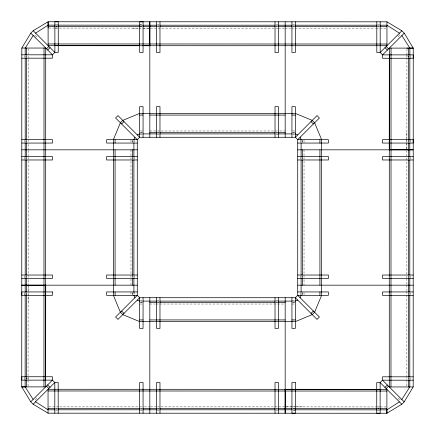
<?xml version="1.0" encoding="UTF-8"?>
<svg xmlns="http://www.w3.org/2000/svg" width="435" height="435" viewBox="0 0 435 435"><rect width="100%" height="100%" fill="white"/><g stroke="black" fill="none" stroke-linecap="round" stroke-linejoin="round"><path stroke-width="0.33" stroke-dasharray="2.17 1.63" d="M24.686 379.434L24.686 377.401L24.686 379.45M24.746 294.669L24.746 292.635L24.746 295.327M25.138 379.434L25.143 377.401L25.138 379.45M26.377 379.423L26.372 377.384M26.437 294.658L26.437 292.619L26.443 295.327M28.063 386.22L28.063 380.098M28.068 379.434L28.128 295.311M28.128 294.636L28.128 292.603L28.134 296.001M28.134 285.838L28.134 291.939L28.134 285.849M406.866 149.161L406.866 143.061M406.872 142.397L406.872 140.364M406.872 139.689L406.932 55.566M406.937 54.902L406.937 48.78M408.563 140.342L408.563 142.381L408.557 139.673M408.628 57.616L408.623 55.577M409.862 55.566L409.857 57.599L409.862 55.549M410.254 140.331L410.254 142.365L410.254 139.673M410.314 55.566L410.314 57.599L410.314 55.549M34.708 36.078L35.665 35.121M35.262 37.595L37.176 35.681M397.824 399.319L399.738 397.405M399.335 399.879L400.292 398.922M55.549 24.686L57.583 24.686L55.566 24.686M139.673 24.746L142.381 24.746L140.331 24.746M157.269 24.746L159.302 24.746M275.698 24.746L277.731 24.746M292.619 24.746L294.674 24.746M377.455 24.746L379.51 24.746M55.549 25.138L57.583 25.138L55.566 25.138M157.269 25.203L159.302 25.203M275.698 25.203L277.731 25.203M292.619 25.203L294.674 25.203M377.455 25.203L379.51 25.203M55.549 26.377L57.583 26.377M139.673 26.443L142.381 26.443L140.342 26.437M157.269 26.443L159.302 26.443M275.698 26.443L277.731 26.443M292.619 26.443L294.674 26.443M377.455 26.443L379.51 26.443M55.549 26.606L57.583 26.606M140.353 26.665L142.381 26.665M157.269 26.665L159.302 26.665M275.698 26.665L277.731 26.665M292.619 26.665L294.647 26.665M377.482 26.665L379.51 26.665M54.875 28.068L57.583 28.068M132.909 28.134L138.325 28.134M138.999 28.134L277.731 28.134M278.405 28.134L284.495 28.134M285.175 28.134L290.602 28.134M291.265 28.134L375.421 28.134M376.101 28.134L386.28 28.134M140.353 130.968L143.061 130.968M149.825 130.968L279.085 130.968M279.759 130.968L285.175 130.968M292.619 130.968L295.327 130.968M140.353 132.436L142.381 132.436M157.269 132.436L159.302 132.436M275.698 132.436L277.731 132.436M292.619 132.436L294.647 132.436M140.353 132.659L142.381 132.659M157.269 132.659L159.302 132.659M275.698 132.659L277.731 132.659M292.619 132.659L294.647 132.659M139.673 133.898L142.381 133.898M157.269 133.898L159.302 133.898M275.698 133.898L277.731 133.898M292.619 133.898L294.647 133.898M140.353 134.355L143.061 134.355M157.269 134.355L159.302 134.355M275.698 134.355L278.405 134.355M292.619 134.355L294.647 134.355M140.353 300.645L142.381 300.645M156.595 300.645L159.302 300.645M275.698 300.645L277.731 300.645M291.939 300.645L294.647 300.645M140.353 301.102L142.381 301.102M157.269 301.102L159.302 301.102M275.698 301.102L277.731 301.102M292.619 301.102L295.327 301.102M140.353 302.341L142.381 302.341M157.269 302.341L159.302 302.341M275.698 302.341L277.731 302.341M292.619 302.341L294.647 302.341M140.353 302.564L142.381 302.564M157.269 302.564L159.302 302.564M275.698 302.564L277.731 302.564M292.619 302.564L294.647 302.564M139.673 304.032L142.381 304.032M149.825 304.032L155.241 304.032M155.915 304.032L285.175 304.032M291.939 304.032L294.647 304.032M292.603 406.872L294.636 406.872M48.72 406.866L58.899 406.866M59.579 406.866L143.735 406.866M144.398 406.866L149.825 406.866M150.505 406.866L156.595 406.866M157.269 406.866L296.001 406.866M296.675 406.866L302.091 406.866M377.417 406.932L380.125 406.932M55.49 408.334L57.518 408.334M140.353 408.334L142.381 408.334M157.269 408.334L159.302 408.334M275.698 408.334L277.731 408.334M292.619 408.334L294.647 408.334M377.417 408.394L379.45 408.394M55.49 408.557L57.545 408.557M140.326 408.557L142.381 408.557M157.269 408.557L159.302 408.557M275.698 408.557L277.731 408.557M295.327 408.557L292.619 408.557L294.658 408.563M377.417 408.623L379.45 408.623M55.49 409.797L57.545 409.797M140.326 409.797L142.381 409.797M157.269 409.797L159.302 409.797M275.698 409.797L277.731 409.797M379.45 409.862L377.417 409.862L379.434 409.862M55.49 410.254L57.545 410.254M140.326 410.254L142.381 410.254M157.269 410.254L159.302 410.254M275.698 410.254L277.731 410.254M295.327 410.254L292.619 410.254L294.669 410.254M379.45 410.314L377.417 410.314L379.434 410.314M55.577 26.377L57.616 26.372M48.78 28.063L54.902 28.063M55.566 28.068L139.689 28.128M143.061 28.134L149.161 28.134M285.838 406.866L291.939 406.866M295.311 406.872L379.434 406.932M380.098 406.937L386.22 406.937M377.384 408.628L379.423 408.623M398.922 34.708L399.879 35.665M397.405 35.262L399.319 37.176M35.681 397.824L37.595 399.738M35.121 399.335L36.078 400.292M410.254 157.269L410.254 159.302M410.254 275.698L410.254 277.731M410.254 292.619L410.254 294.674M410.254 377.455L410.254 379.51M409.797 157.269L409.797 159.302M409.797 275.698L409.797 277.731M409.797 292.619L409.797 294.674M409.797 377.455L409.797 379.51M408.623 55.549L408.623 57.583M408.557 157.269L408.557 159.302M408.557 275.698L408.557 277.731M408.557 292.619L408.557 294.674M408.557 377.455L408.557 379.51M408.394 55.549L408.394 57.583M408.334 140.353L408.334 142.381M408.334 157.269L408.334 159.302M408.334 275.698L408.334 277.731M408.334 292.619L408.334 294.647M408.334 377.482L408.334 379.51M406.932 54.875L406.932 57.583M406.866 132.909L406.866 138.325M406.866 138.999L406.866 277.731M406.866 278.405L406.866 284.495M406.866 285.175L406.866 290.602M406.866 291.265L406.866 375.421M406.866 376.101L406.866 386.28M304.032 140.353L304.032 143.061M304.032 149.825L304.032 279.085M304.032 279.759L304.032 285.175M304.032 292.619L304.032 295.327M302.564 140.353L302.564 142.381M302.564 157.269L302.564 159.302M302.564 275.698L302.564 277.731M302.564 292.619L302.564 294.647M302.341 140.353L302.341 142.381M302.341 157.269L302.341 159.302M302.341 275.698L302.341 277.731M302.341 292.619L302.341 294.647M301.102 139.673L301.102 142.381M301.102 157.269L301.102 159.302M301.102 275.698L301.102 277.731M301.102 292.619L301.102 294.647M300.645 140.353L300.645 143.061M300.645 157.269L300.645 159.302M300.645 275.698L300.645 278.405M300.645 292.619L300.645 294.647M134.355 140.353L134.355 142.381M134.355 157.269L134.355 159.302M134.355 275.698L134.355 277.731M134.355 291.939L134.355 294.647M133.898 140.353L133.898 142.381M133.898 157.269L133.898 159.302M133.898 275.698L133.898 277.731M133.898 291.939L133.898 294.647M132.659 140.353L132.659 142.381M132.659 157.269L132.659 159.302M132.659 275.023L132.659 277.731M132.659 292.619L132.659 294.647M132.436 140.353L132.436 142.381M132.436 157.269L132.436 159.302M132.436 275.698L132.436 277.731M132.436 292.619L132.436 294.647M130.968 139.673L130.968 142.381M130.968 149.825L130.968 285.175M130.968 291.939L130.968 294.647M28.134 48.72L28.134 58.899M28.134 59.579L28.134 143.735M28.134 144.398L28.134 149.825M28.134 150.505L28.134 156.595M28.134 157.269L28.134 279.085M28.134 279.759L28.134 285.175M28.134 296.675L28.134 302.091M28.068 377.417L28.068 380.125M26.665 55.49L26.665 57.518M26.665 140.353L26.665 142.381M26.665 157.269L26.665 159.302M26.665 275.698L26.665 277.731M26.665 292.619L26.665 294.647M26.606 377.417L26.606 379.45M26.443 55.49L26.443 57.545M26.443 140.326L26.443 142.381M26.443 157.269L26.443 159.302M26.443 275.698L26.443 277.731M26.377 377.417L26.377 379.45M25.203 55.49L25.203 57.545M25.203 140.326L25.203 142.381M25.203 157.269L25.203 159.977M25.203 275.698L25.203 277.731M24.746 55.49L24.746 57.545M24.746 140.326L24.746 142.381M24.746 157.269L24.746 159.302M24.746 275.698L24.746 278.405M25.203 292.635L25.197 294.669L25.203 292.619M409.803 140.331L409.797 142.365L409.797 140.353M142.381 25.203L140.353 25.203L142.365 25.203M294.647 409.797L292.619 409.797L294.669 409.803"/><path stroke-width="0.65" d="M33.131 399.417L25.132 386.889L25.138 380.114M25.143 376.721L25.197 295.343M25.203 291.956L25.203 278.405M26.372 386.884L26.377 380.103M26.377 376.71L26.437 295.332M26.443 291.945L26.443 285.164M43.957 386.894L43.957 380.114M48.106 28.063L48.111 21.75L386.954 21.815L401.869 30.798L404.262 33.191L413.25 48.111L413.185 386.954L404.202 401.869L401.81 404.262L386.889 413.25L48.046 413.185L33.131 404.202L30.738 401.81L21.75 386.889L21.815 48.046L30.798 33.131L33.191 30.738L48.111 21.75L48.111 25.132L35.583 33.131M389.287 139.673L389.287 149.825L413.179 149.83L297.719 149.825M389.292 139.678L389.352 48.106L408.634 48.122L408.623 54.897M391.043 54.886L391.043 48.106M408.557 149.836L408.557 143.055M408.563 139.668L408.623 58.29M409.797 143.044L409.797 156.595M409.803 139.657L409.857 58.279M409.862 54.886L409.868 48.106L401.869 35.583M133.898 139.673L134.888 137.281M300.112 297.719L301.102 295.327M33.191 35.523L25.203 48.046L25.203 54.826M401.81 399.477L409.797 386.954L409.797 380.174M46.501 48.829L48.894 46.436M47.698 50.025L50.09 47.632M121.582 123.975L123.975 121.582M30.738 401.81L52.417 380.125L52.417 376.743L21.755 376.743L21.755 380.125L52.417 380.125L54.81 382.517L54.81 413.185M401.869 30.798L380.19 52.483L376.808 52.483L376.808 21.815M33.131 404.202L54.81 382.517L58.192 382.517L58.192 413.185M404.262 33.191L382.582 54.875L382.582 58.257L413.245 58.257L413.245 54.875L382.582 54.875L380.19 52.483L380.19 21.815M311.025 313.417L313.417 311.025M384.91 387.367L387.302 384.975M386.106 388.564L388.498 386.171M380.114 409.862L386.894 409.868L399.417 401.869M137.281 134.888L139.673 133.898M295.327 301.102L297.719 300.112M156.595 25.203L143.044 25.203M159.977 25.203L275.023 25.203M278.405 25.203L291.961 25.203M295.354 25.203L376.781 25.203M380.174 25.203L386.954 25.203L399.477 33.191M149.825 26.443L156.595 26.443M159.977 26.443L275.023 26.443M278.405 26.443L291.961 26.443M295.354 26.443L376.781 26.443M380.174 26.443L386.954 26.443M54.875 43.957L386.954 44.022M54.875 45.653L58.257 45.653M58.257 45.713L386.954 45.713L386.954 21.815M21.815 48.046L45.713 48.046L45.653 380.125M409.868 48.111L413.25 48.111L406.937 48.106M21.815 54.81L52.483 54.81L54.875 52.417L54.875 21.755L58.257 21.755L58.257 52.417L54.875 52.417L33.191 30.738M21.815 58.192L52.483 58.192L52.483 54.81L30.798 33.131M139.673 115.079L143.061 115.079M149.825 115.079L285.175 115.079M291.939 115.079L295.327 115.079M149.825 132.659L156.595 132.659M159.977 132.659L275.023 132.659M278.405 132.659L285.175 132.659M143.061 133.898L156.595 133.898M159.977 133.898L275.023 133.898M278.405 133.898L291.939 133.898M21.815 139.673L52.483 139.673L52.483 143.061L21.815 143.061M137.281 143.061L106.618 143.061L106.618 139.673L137.281 139.673L139.673 137.281L295.327 137.281L317.006 115.601L319.399 117.994L297.719 139.673L297.719 295.327L319.399 317.006L317.006 319.399L295.327 297.719L139.673 297.719L117.994 319.399L115.601 317.006L137.281 295.327L137.281 139.673L115.601 117.994L117.994 115.601L139.673 137.281L139.673 106.618L143.061 106.618L143.061 137.281M297.719 143.061L328.381 143.061L328.381 139.673L297.719 139.673L295.327 137.281L295.327 106.618L291.939 106.618L291.939 137.281M21.815 149.825L137.281 149.825M21.815 156.595L52.483 156.595L52.483 159.977L21.815 159.977M137.281 156.595L106.618 156.595L106.618 159.977L137.281 159.977M297.719 156.595L328.381 156.595L328.381 159.977L297.719 159.977M413.185 156.595L382.517 156.595L382.517 159.977L413.185 159.977M21.815 275.023L52.483 275.023L52.483 278.405L21.815 278.405M137.281 275.023L106.618 275.023L106.618 278.405L137.281 278.405M297.719 275.023L328.381 275.023L328.381 278.405L297.719 278.405M413.185 275.023L382.517 275.023L382.517 278.405L413.185 278.405M137.281 285.175L21.815 285.175L45.718 285.175L45.648 386.894L21.75 386.889L25.132 386.889M297.719 285.175L413.185 285.175M137.281 291.939L106.618 291.939L106.618 295.327L137.281 295.327L139.673 297.719L139.673 328.381L143.061 328.381L143.061 297.719M297.719 291.939L328.381 291.939L328.381 295.327L297.719 295.327L295.327 297.719L295.327 328.381L291.939 328.381L291.939 297.719M413.185 291.939L382.517 291.939L382.517 295.327L413.185 295.327M143.061 301.102L156.595 301.102M159.977 301.102L275.023 301.102M278.405 301.102L291.939 301.102M149.825 302.341L156.595 302.341M159.977 302.341L275.023 302.341M278.405 302.341L285.175 302.341M139.673 319.921L143.061 319.921M149.825 319.921L285.175 319.921M291.939 319.921L295.327 319.921M413.185 376.808L382.517 376.808L382.517 380.19L404.202 401.869M413.185 380.19L382.517 380.19L380.125 382.582L380.125 413.245L376.743 413.245L376.743 382.582L380.125 382.582L401.81 404.262M413.185 386.954L389.287 386.954L389.287 58.257M295.327 389.287L285.175 389.287L285.17 413.179L285.175 297.719M380.125 389.347L48.046 389.287L48.046 413.185M48.046 390.978L380.125 391.043M48.046 408.557L54.826 408.557M58.219 408.557L139.646 408.557M143.039 408.557L156.595 408.557M159.977 408.557L275.023 408.557M278.405 408.557L285.175 408.557M54.826 409.797L48.046 409.797L35.523 401.81M58.219 409.797L139.646 409.797M143.039 409.797L156.595 409.797M159.977 409.797L275.023 409.797M278.405 409.797L291.956 409.797M48.106 25.132L54.886 25.138M58.279 25.143L139.657 25.197M54.897 26.377L48.116 26.372L48.106 45.648L139.678 45.708M58.29 26.377L139.668 26.437M143.055 26.443L149.836 26.443M48.106 43.957L54.886 43.957M143.061 45.713L149.825 45.713L149.83 21.821L149.825 137.281M295.321 389.292L386.894 389.352L386.889 413.25L386.889 409.868M380.114 391.043L386.894 391.043M285.164 408.557L291.945 408.557M295.332 408.563L376.71 408.623M380.103 408.623L386.884 408.628M295.343 409.803L376.721 409.857M295.327 133.898L297.719 134.888M137.281 300.112L139.673 301.102M386.171 46.501L388.564 48.894M384.975 47.698L387.367 50.09M311.025 121.582L313.417 123.975M121.582 311.025L123.975 313.417M47.632 384.91L50.025 387.302M46.436 386.106L48.829 388.498M300.112 137.281L301.102 139.673M133.898 295.327L134.888 297.719M409.797 159.977L409.797 275.023M409.797 278.405L409.797 291.961M409.797 295.354L409.797 376.781M408.557 149.825L408.557 156.595M408.557 159.977L408.557 275.023M408.557 278.405L408.557 291.961M408.557 295.354L408.557 376.781M408.557 380.174L408.557 386.954M391.043 54.875L390.978 386.954M389.347 54.875L389.347 58.257M319.921 139.673L319.921 143.061M319.921 149.825L319.921 285.175M319.921 291.939L319.921 295.327M302.341 149.825L302.341 156.595M302.341 159.977L302.341 275.023M302.341 278.405L302.341 285.175M301.102 143.061L301.102 156.595M301.102 159.977L301.102 275.023M301.102 278.405L301.102 291.939M295.327 21.815L295.327 52.483L291.939 52.483L291.939 21.815M285.175 21.815L285.175 137.281M278.405 21.815L278.405 52.483L275.023 52.483L275.023 21.815M278.405 137.281L278.405 106.618L275.023 106.618L275.023 137.281M278.405 297.719L278.405 328.381L275.023 328.381L275.023 297.719M278.405 413.185L278.405 382.517L275.023 382.517L275.023 413.185M159.977 21.815L159.977 52.483L156.595 52.483L156.595 21.815M159.977 137.281L159.977 106.618L156.595 106.618L156.595 137.281M159.977 297.719L159.977 328.381L156.595 328.381L156.595 297.719M159.977 413.185L159.977 382.517L156.595 382.517L156.595 413.185M149.825 297.719L149.825 413.185M143.061 413.185L143.061 382.517L139.673 382.517L139.673 413.185M133.898 143.061L133.898 156.595M133.898 159.977L133.898 275.023M133.898 278.405L133.898 291.939M132.659 149.825L132.659 156.595M132.659 159.977L132.659 275.023M132.659 278.405L132.659 285.175M115.079 139.673L115.079 143.061M115.079 149.825L115.079 285.175M115.079 291.939L115.079 295.327M44.022 48.046L43.957 380.125M26.443 48.046L26.443 54.826M26.443 58.219L26.443 139.646M26.443 143.039L26.443 156.595M26.443 159.977L26.443 275.023M26.443 278.405L26.443 285.175M25.203 58.219L25.203 139.646M25.203 143.039L25.203 156.595M25.203 159.977L25.203 275.023M120.386 122.779L113.388 139.673L113.388 295.327L120.386 312.221L122.779 314.614L139.673 321.612L295.327 321.612L312.221 314.614L314.614 312.221L321.612 295.327L321.612 139.673L314.614 122.779L312.221 120.386L295.327 113.388L139.673 113.388L122.779 120.386L120.386 122.779M143.061 21.815L139.673 21.815L139.673 52.483L143.061 52.483L143.061 21.815M413.185 139.673L382.517 139.673L382.517 143.061L413.185 143.061L413.185 139.673M52.483 291.939L21.815 291.939L21.815 295.327L52.483 295.327L52.483 291.939M295.327 382.517L291.939 382.517L291.939 413.185L295.327 413.185L295.327 382.517"/></g></svg>
